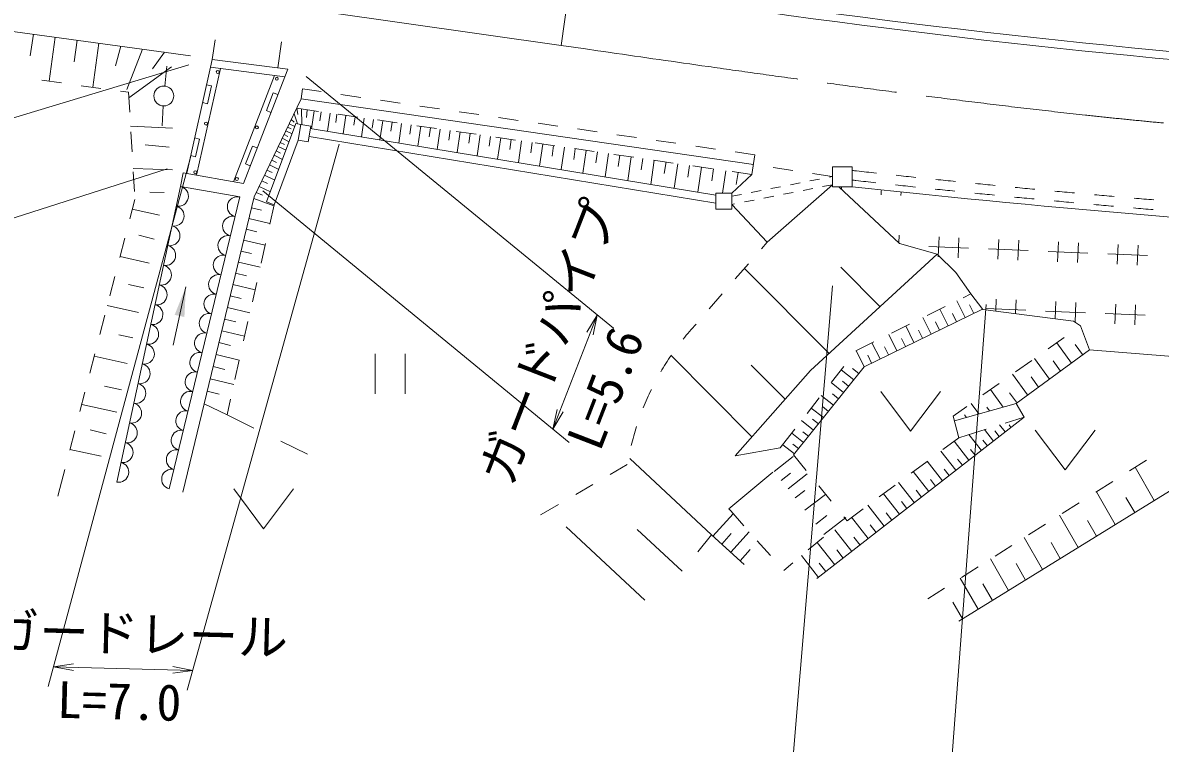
# Model space of a CAD drawing. Units: millimetres, scale not verified. Extents: x 40000 to 680000, y 20000 to 380000.
# Drawn here: x 258868 to 315988, y 241608 to 277800 of the extents above; entities that cross this region are included whole.
import ezdxf
from ezdxf.enums import TextEntityAlignment as Align

# ---------------------------------------------------------------- set-up
doc = ezdxf.new("R2010")
doc.units = ezdxf.units.MM
doc.header["$LTSCALE"] = 1000
doc.linetypes.add('CHAIN', pattern=[18.5, 12, -1.5, 3.5, -1.5])
for name, color, linetype, lineweight in [('M-BGD', 7, 'Continuous', 13), ('M-BMK', 2, 'CHAIN', 13), ('M-STR-HTXT', 7, 'Continuous', 13), ('M-STR-STR1', 1, 'Continuous', 13)]:
    doc.layers.add(name, color=color, linetype=linetype, lineweight=lineweight)
doc.styles.add('ＭＳ ゴシック', font='')
doc.styles.get('ＭＳ ゴシック').set_extended_font_data('MS Gothic')

# ---------------------------------------------------------------- blocks, each defined once
blk = doc.blocks.new('畑')
at = {"color": 7, "linetype": 'Continuous', "lineweight": 13}
for p, q in [((-1.5, 2), (0, 0)), ((0, 0), (1.5, 2))]:
    blk.add_line(p, q, dxfattribs=at)
blk = doc.blocks.new('田')
at = {"color": 7, "linetype": 'Continuous', "lineweight": 13}
for p, q in [((-0.75, 2), (-0.75, 0)), ((0.75, 0), (0.75, 2))]:
    blk.add_line(p, q, dxfattribs=at)
blk = doc.blocks.new('open_arrow')
at = {"color": 0, "linetype": 'Continuous', "lineweight": -2}
blk.add_lwpolyline([(7.5, 1.25), (0, 0), (7.5, -1.25)], dxfattribs=at)
blk = doc.blocks.new('filled_arrow')
at = {"color": 0, "linetype": 'Continuous', "lineweight": -2}
blk.add_solid([(7.5, 1.25), (0, 0), (7.5, -1.25)], dxfattribs=at)

msp = doc.modelspace()

# ---------------------------------------------------------------- linework, layer by layer
at = {"layer": 'M-BGD'}
for p, q in [((267295, 276135), (181284, 287999)), ((259400, 277224), (259249, 276131)), ((260497, 277073), (260192, 274861)), ((261595, 276921), (261444, 275829)), ((262692, 276770), (262387, 274558)), ((263789, 276618), (263534, 275629)), ((264886, 276467), (264095, 274446)), ((268377, 275960), (268536, 276937)), ((271859, 276838), (271670, 275534)), ((265983, 276316), (265378, 275488)), ((266341, 275592), (264197, 274034)), ((266004, 274619), (266111, 275613)), ((268297, 275567), (267101, 270236)), ((268795, 275503), (267594, 270148)), ((260812, 274776), (259821, 274912)), ((271517, 275150), (269448, 269815)), ((272027, 275084), (269949, 269725)), ((262793, 274502), (261803, 274639)), ((264181, 274311), (263784, 274366)), ((264181, 274311), (264239, 273313)), ((268098, 274679), (268341, 274624)), ((268341, 274624), (268142, 273735)), ((271101, 273388), (271448, 274282)), ((271681, 274191), (271448, 274282)), ((272924, 274474), (272852, 273979)), ((273858, 274338), (272924, 274474)), ((275837, 274050), (274847, 274194)), ((265926, 273623), (265876, 272624)), ((267898, 273790), (268142, 273735)), ((270484, 269058), (272852, 273979)), ((295556, 270672), (272852, 273979)), ((277816, 273761), (276826, 273906)), ((279795, 273473), (278805, 273617)), ((271334, 273298), (271101, 273388)), ((272490, 273226), (272658, 272721)), ((272724, 273493), (272625, 273507)), ((272625, 273507), (272684, 273196)), ((273714, 273348), (272724, 273493)), ((272863, 273472), (272884, 272684)), ((273145, 273431), (273113, 273041)), ((273501, 273379), (273369, 272478)), ((273860, 273327), (273794, 272881)), ((274307, 273262), (274173, 272346)), ((274646, 273213), (274584, 272789)), ((275693, 273060), (274703, 273204)), ((275097, 273147), (274961, 272217)), ((275555, 273080), (275491, 272648)), ((281774, 273185), (280785, 273329)), ((283753, 272897), (282764, 273041)), ((266381, 272505), (264281, 272603)), ((271115, 268796), (272588, 272732)), ((272164, 272550), (272342, 272466)), ((272249, 272725), (272535, 272589)), ((272354, 272945), (272491, 272810)), ((272588, 272732), (272834, 272692)), ((272834, 272692), (272705, 271902)), ((273328, 272611), (272834, 272692)), ((273198, 271821), (273328, 272611)), ((273308, 272488), (293669, 269145)), ((276013, 273013), (275874, 272067)), ((276478, 272946), (276414, 272505)), ((277672, 272772), (276682, 272916)), ((276944, 272878), (276803, 271914)), ((277418, 272809), (277352, 272359)), ((277892, 272740), (277748, 271759)), ((278373, 272670), (278305, 272211)), ((279651, 272484), (278661, 272628)), ((278855, 272600), (278708, 271601)), ((279344, 272528), (279275, 272061)), ((285732, 272608), (284743, 272753)), ((287711, 272320), (286722, 272464)), ((264297, 272314), (264356, 271316)), ((267500, 272013), (267744, 271958)), ((267744, 271958), (267545, 271070)), ((271489, 268655), (272705, 271902)), ((271897, 271994), (272249, 271826)), ((271989, 272185), (272181, 272093)), ((272080, 272374), (272397, 272222)), ((272705, 271902), (273198, 271821)), ((273243, 272093), (293669, 268740)), ((279834, 272457), (279685, 271441)), ((280331, 272385), (280261, 271908)), ((281630, 272195), (280640, 272339)), ((280830, 272312), (280678, 271278)), ((281336, 272238), (281264, 271752)), ((281842, 272164), (281688, 271112)), ((282357, 272090), (282284, 271594)), ((283609, 271907), (282620, 272051)), ((282872, 272014), (282715, 270944)), ((283395, 271938), (283321, 271433)), ((289691, 272032), (288701, 272176)), ((291670, 271744), (290680, 271888)), ((266220, 271542), (265017, 271662)), ((270062, 270708), (270409, 271602)), ((270642, 271511), (270409, 271602)), ((271593, 271363), (271819, 271255)), ((271699, 271584), (272089, 271398)), ((271798, 271790), (272007, 271690)), ((283919, 271862), (283759, 270772)), ((284451, 271785), (284375, 271269)), ((285588, 271619), (284599, 271763)), ((284983, 271707), (284821, 270598)), ((285524, 271628), (285447, 271103)), ((286066, 271549), (285900, 270421)), ((286616, 271469), (286537, 270934)), ((287567, 271331), (286578, 271475)), ((287166, 271389), (286998, 270240)), ((293649, 271455), (292659, 271599)), ((267301, 271125), (267545, 271070)), ((271371, 270901), (271616, 270784)), ((271486, 271140), (271916, 270935)), ((287726, 271308), (287646, 270762)), ((288287, 271232), (288114, 270057)), ((289546, 271042), (288557, 271186)), ((288854, 271143), (288773, 270587)), ((289424, 271060), (289249, 269871)), ((290002, 270976), (289919, 270409)), ((290581, 270892), (290404, 269681)), ((291526, 270754), (290536, 270898)), ((291169, 270806), (291084, 270228)), ((295628, 271167), (294638, 271311)), ((295628, 271167), (295484, 270178)), ((266388, 270414), (264405, 270476)), ((264414, 270318), (264472, 269319)), ((266794, 269580), (266917, 270269)), ((266917, 270269), (269949, 269725)), ((270295, 270618), (270062, 270708)), ((271131, 270402), (271396, 270276)), ((271255, 270661), (271728, 270435)), ((291758, 270720), (291577, 269488)), ((292355, 270633), (292269, 270044)), ((293505, 270466), (292515, 270610)), ((292954, 270546), (292770, 269293)), ((293562, 270457), (293474, 269857)), ((294171, 270369), (294006, 269242)), ((295484, 270178), (294469, 269242)), ((295484, 270178), (294494, 270322)), ((294789, 270279), (294699, 269667)), ((297534, 270374), (296545, 270523)), ((299511, 270076), (298522, 270225)), ((300523, 270565), (299523, 270565)), ((299523, 270565), (299523, 269565)), ((300523, 269565), (300523, 270565)), ((270871, 269863), (271159, 269726)), ((271005, 270142), (271526, 269894)), ((299523, 269665), (296257, 266778)), ((297413, 269660), (297904, 269757)), ((298394, 269853), (298885, 269949)), ((299032, 269569), (299523, 269665)), ((299376, 270045), (299523, 270074)), ((299523, 270074), (299511, 270076)), ((266794, 269580), (263586, 254727)), ((265973, 269265), (265258, 269297)), ((269761, 269047), (266227, 254383)), ((266794, 269580), (269761, 269047)), ((270484, 269058), (266908, 254219)), ((270591, 269280), (270902, 269132)), ((270736, 269582), (271307, 269309)), ((294469, 269242), (293669, 269242)), ((293669, 269242), (293669, 268442)), ((294469, 268442), (294469, 269242)), ((294469, 269083), (294960, 269179)), ((295451, 269275), (295941, 269372)), ((296088, 268992), (296579, 269088)), ((296432, 269468), (296922, 269564)), ((297070, 269184), (297560, 269280)), ((298051, 269376), (298542, 269473)), ((299523, 269565), (300523, 269565)), ((299842, 269565), (302902, 266715)), ((299982, 269554), (299977, 269439)), ((301977, 269377), (301968, 269163)), ((302974, 269284), (302967, 269121)), ((264496, 268918), (264245, 267950)), ((270350, 268503), (270864, 268379)), ((270466, 268965), (271478, 268603)), ((271489, 268655), (271115, 268796)), ((271271, 267680), (271489, 268655)), ((294469, 268675), (294616, 268703)), ((294469, 268675), (296257, 266778)), ((295107, 268800), (295598, 268896)), ((265728, 268134), (264369, 268431)), ((270222, 267970), (271279, 267715)), ((293669, 268442), (294469, 268442)), ((270091, 267428), (270615, 267302)), ((263993, 266982), (263742, 266014)), ((265469, 266934), (264697, 267131)), ((269960, 266885), (271035, 266626)), ((295963, 266440), (296257, 266778)), ((302884, 267123), (302868, 266747)), ((304882, 267040), (304840, 266040)), ((305881, 266998), (305839, 265999)), ((307879, 266915), (307838, 265916)), ((308878, 266873), (308837, 265874)), ((310877, 266790), (310835, 265791)), ((311876, 266748), (311834, 265749)), ((269827, 266333), (270361, 266204)), ((270834, 265728), (271052, 266704)), ((302902, 266715), (304779, 266170)), ((304361, 266561), (306360, 266478)), ((307359, 266436), (309357, 266353)), ((310356, 266311), (312354, 266228)), ((313354, 266186), (315352, 266103)), ((313874, 266665), (313832, 265666)), ((314873, 266623), (314831, 265624)), ((265209, 265731), (263752, 266050)), ((269694, 265779), (270787, 265515)), ((294650, 264931), (295306, 265685)), ((304779, 266170), (298430, 260333)), ((304779, 266170), (305718, 265251)), ((263491, 265046), (263240, 264078)), ((269558, 265216), (270102, 265085)), ((299357, 261185), (295104, 265453)), ((301917, 263538), (299947, 265516)), ((305718, 265251), (306469, 264181)), ((264942, 264492), (264175, 264645)), ((267063, 264538), (266417, 261608)), ((269422, 264652), (270533, 264383)), ((270397, 263776), (270616, 264752)), ((269284, 264077), (269838, 263943)), ((293337, 263422), (293994, 264176)), ((306469, 264181), (306083, 263990)), ((306469, 264181), (307074, 263397)), ((307754, 263917), (307730, 263325)), ((264674, 263249), (263114, 263590)), ((269145, 263502), (270275, 263229)), ((307061, 263414), (301114, 260520)), ((305187, 263546), (304291, 263102)), ((305334, 262573), (304921, 263414)), ((306194, 262992), (305778, 263839)), ((306626, 263202), (306417, 263626)), ((307074, 263397), (311626, 262806)), ((307234, 263439), (309232, 263355)), ((308753, 263876), (308725, 263192)), ((310752, 263792), (310716, 262927)), ((311751, 263751), (311709, 262752)), ((313749, 263668), (313707, 262668)), ((314748, 263626), (314707, 262627)), ((262989, 263110), (262738, 262142)), ((269004, 262916), (269569, 262780)), ((269960, 261824), (270179, 262800)), ((304476, 262156), (304065, 262991)), ((304905, 262365), (304701, 262779)), ((305764, 262783), (305558, 263202)), ((310231, 263314), (312230, 263230)), ((311983, 262571), (311626, 262806)), ((313229, 263189), (315227, 263106)), ((268862, 262330), (270011, 262052)), ((303395, 262659), (302498, 262215)), ((303620, 261739), (303212, 262568)), ((304048, 261948), (303846, 262357)), ((311983, 262571), (312438, 261365)), ((264397, 261969), (263694, 262119)), ((268718, 261733), (269294, 261594)), ((301602, 261771), (300706, 261327)), ((301915, 260910), (301513, 261727)), ((302766, 261324), (302362, 262147)), ((303193, 261532), (302994, 261937)), ((311167, 261993), (310351, 261415)), ((311532, 260706), (310792, 261728)), ((312075, 261133), (311715, 261630)), ((262487, 261174), (262236, 260206)), ((264120, 260685), (262454, 261050)), ((268574, 261135), (269743, 260852)), ((295485, 257008), (291424, 261083)), ((301112, 260519), (300713, 261331)), ((301491, 260703), (301296, 261099)), ((302341, 261117), (302144, 261517)), ((308745, 258681), (312438, 261365)), ((312438, 261365), (332862, 259751)), ((268428, 260526), (269015, 260384)), ((269524, 259873), (269742, 260849)), ((297147, 258884), (295439, 260598)), ((301114, 260520), (297576, 256090)), ((299478, 259749), (300092, 260538)), ((309534, 260838), (308718, 260260)), ((310425, 259902), (309675, 260937)), ((310978, 260304), (310605, 260819)), ((268281, 259916), (269469, 259629)), ((298430, 260333), (294638, 256053)), ((300593, 259867), (299960, 260369)), ((300849, 260188), (300538, 260435)), ((309328, 259104), (308567, 260153)), ((309876, 259503), (309505, 260015)), ((263835, 259364), (262972, 259552)), ((300083, 259229), (299459, 259724)), ((300337, 259548), (300031, 259791)), ((307902, 259682), (307086, 259104)), ((308105, 258498), (307470, 259376)), ((261984, 259238), (261733, 258270)), ((268131, 259295), (268729, 259151)), ((269126, 258098), (269305, 258897)), ((298250, 258170), (298864, 258959)), ((299576, 258595), (298960, 259083)), ((299829, 258911), (299526, 259152)), ((308764, 258735), (308415, 259217)), ((263593, 258243), (261827, 258630)), ((267977, 258657), (269126, 258098)), ((299073, 257965), (298465, 258447)), ((299324, 258279), (299026, 258517)), ((306270, 258527), (305583, 258040)), ((305648, 257798), (308745, 258681)), ((306876, 258148), (306489, 258682)), ((307418, 258303), (307285, 258486)), ((308745, 258681), (309158, 257995)), ((269126, 258098), (270475, 257442)), ((298573, 257339), (297973, 257815)), ((298823, 257652), (298528, 257885)), ((309158, 257995), (298749, 249877)), ((305873, 256954), (305583, 258040)), ((306259, 257972), (306162, 258105)), ((308205, 257693), (309158, 257995)), ((261482, 257302), (261231, 256334)), ((263053, 257146), (262251, 257347)), ((297022, 256592), (297636, 257381)), ((298077, 256717), (297485, 257187)), ((298325, 257028), (298034, 257258)), ((305873, 256954), (306298, 257089)), ((306298, 257089), (307251, 257391)), ((307005, 256316), (306382, 257115)), ((307611, 256789), (307163, 257363)), ((307904, 257017), (307688, 257294)), ((308195, 257246), (307918, 257602)), ((308478, 257467), (308403, 257602)), ((271824, 256785), (273173, 256129)), ((296909, 256447), (297022, 256592)), ((297614, 256138), (297030, 256602)), ((297830, 256408), (297543, 256636)), ((305078, 256363), (305873, 256954)), ((306378, 255827), (305636, 256778)), ((307307, 256552), (307085, 256836)), ((307308, 256554), (307308, 256553)), ((262811, 256026), (261240, 256369)), ((293456, 252073), (289348, 255906)), ((294638, 256053), (296909, 256447)), ((296593, 255260), (297550, 256004)), ((297576, 256090), (298206, 255314)), ((305728, 255322), (304975, 256287)), ((306691, 256073), (306460, 256370)), ((260980, 255366), (260729, 254398)), ((289227, 255609), (288362, 255107)), ((303472, 255171), (304275, 255767)), ((305057, 254797), (304291, 255779)), ((305393, 255060), (305143, 255380)), ((306053, 255575), (305813, 255883)), ((315292, 255827), (314447, 255291)), ((315686, 253797), (314728, 255469)), ((294319, 253387), (296534, 255227)), ((296947, 254804), (297426, 255176)), ((297307, 254393), (298264, 255137)), ((304361, 254254), (303582, 255253)), ((304710, 254526), (304450, 254858)), ((305868, 247737), (318032, 255245)), ((313602, 254756), (312758, 254221)), ((260729, 254398), (260629, 254013)), ((287498, 254605), (286633, 254103)), ((297661, 253937), (298140, 254309)), ((298837, 254538), (299468, 253762)), ((301866, 253979), (302669, 254575)), ((303641, 253693), (302849, 254709)), ((304002, 253974), (303733, 254319)), ((313729, 252589), (312785, 254238)), ((298148, 253311), (299178, 254111)), ((302896, 253112), (302090, 254145)), ((303269, 253403), (302990, 253760)), ((311913, 253685), (311068, 253150)), ((314705, 253192), (314266, 253958)), ((284903, 253098), (284863, 253075)), ((285768, 253601), (284903, 253098)), ((293518, 252018), (294539, 253140)), ((294319, 253387), (294418, 253276)), ((294418, 253276), (295083, 252530)), ((298689, 252615), (299241, 253044)), ((300260, 252786), (301063, 253383)), ((302125, 252510), (301305, 253562)), ((302511, 252811), (302222, 253182)), ((311861, 251436), (310930, 253062)), ((290107, 248794), (286154, 252482)), ((299097, 252090), (300200, 252947)), ((300098, 252986), (300260, 252786)), ((301327, 251887), (300491, 252958)), ((301726, 252199), (301426, 252584)), ((310224, 252615), (309379, 252079)), ((312793, 252011), (312342, 252798)), ((291979, 250249), (289728, 252350)), ((293456, 252073), (292774, 251231)), ((295100, 250590), (293456, 252073)), ((293969, 251611), (294449, 252138)), ((294420, 251203), (295352, 252227)), ((298308, 251316), (299075, 251957)), ((300500, 251243), (299650, 252333)), ((300914, 251566), (300603, 251965)), ((310076, 250335), (309158, 251939)), ((294892, 250778), (295401, 251337)), ((295748, 251783), (296413, 251036)), ((299644, 250576), (298768, 251700)), ((300073, 250910), (299750, 251324)), ((308535, 251544), (307690, 251009)), ((310967, 250884), (310505, 251690)), ((298824, 249935), (297968, 251033)), ((308372, 249283), (307465, 250866)), ((297078, 250290), (297540, 250675)), ((299203, 250231), (298868, 250660)), ((306845, 250473), (306001, 249938)), ((309222, 249807), (308750, 250632)), ((306840, 248337), (305944, 249902)), ((307556, 248779), (307074, 249621)), ((305156, 249403), (304311, 248867)), ((306061, 247856), (305580, 248695))]:
    msp.add_line(p, q, dxfattribs=at)
for centre, radius in [((268659, 275327), 75), ((271627, 274986), 75), ((265950, 274122), 500), ((268073, 272735), 75), ((270624, 272540), 75), ((267536, 270294), 75), ((269622, 269953), 75)]:
    msp.add_circle(centre, radius, dxfattribs=at)
for centre, radius, start, end in [((356850, 709062), 434582, 260.67235, 265.87629), ((356850, 709062), 434982, 260.67306, 265.87657), ((359825, 800571), 533497, 263.61798, 263.6413), ((359825, 800571), 533497, 263.6413, 263.74869), ((359556, 793553), 526974, 263.56803, 263.58822), ((359556, 793553), 526974, 263.58822, 263.69695), ((359556, 793553), 526974, 263.80567, 263.9144), ((359825, 800571), 533497, 263.85609, 263.96349), ((359825, 800571), 533497, 264.07088, 264.17828), ((359825, 800571), 533497, 264.28568, 264.39307), ((266680, 269086), 507, 258.558, 77.0739), ((269646, 268558), 503, 76.7692, 256.1325), ((361675, 825672), 559459, 263.72469, 266.90048), ((359556, 793553), 526974, 264.02313, 264.13185), ((359556, 793553), 526974, 264.24058, 264.3493), ((359556, 793553), 526974, 264.45803, 264.56676), ((359825, 800571), 533497, 264.50047, 264.60787), ((359825, 800571), 533497, 264.71526, 264.82266), ((359825, 800571), 533497, 264.93006, 265.03745), ((266466, 268096), 507, 258.558, 77.0739), ((359556, 793553), 526974, 264.67548, 264.78421), ((359556, 793553), 526974, 264.89293, 265.00166), ((359556, 793553), 526974, 265.11039, 265.21911), ((359825, 800571), 533497, 265.14485, 265.25225), ((269410, 267580), 503, 76.7692, 256.1325), ((266253, 267106), 507, 258.558, 77.0739), ((269175, 266603), 503, 76.7692, 256.1325), ((266039, 266116), 507, 258.558, 77.0739), ((265825, 265126), 507, 258.558, 77.0739), ((268939, 265625), 503, 76.7692, 256.1325), ((268704, 264647), 503, 76.7692, 256.1325), ((265611, 264135), 507, 258.558, 77.0739), ((268468, 263670), 503, 76.7692, 256.1325), ((265397, 263145), 507, 258.558, 77.0739), ((268233, 262692), 503, 76.7692, 256.1325), ((265184, 262155), 507, 258.558, 77.0739), ((267997, 261715), 503, 76.7692, 256.1325), ((302811, 253336), 13773, 137.3496, 141.5097), ((264970, 261165), 507, 258.558, 77.0739), ((267761, 260737), 503, 76.7692, 256.1325), ((302811, 253336), 13773, 145.6698, 149.8299), ((264756, 260174), 507, 258.558, 77.0739), ((267526, 259760), 503, 76.7692, 256.1325), ((264542, 259184), 507, 258.558, 77.0739), ((302811, 253336), 13773, 153.99, 158.1501), ((267290, 258782), 503, 76.7692, 256.1325), ((264328, 258194), 507, 258.558, 77.0739), ((267055, 257804), 503, 76.7692, 256.1325), ((264115, 257204), 507, 258.558, 77.0739), ((266819, 256827), 503, 76.7692, 256.1325), ((302811, 253336), 13773, 162.3102, 166.4703), ((263901, 256214), 507, 258.558, 77.0739), ((266583, 255849), 503, 76.7692, 256.1325), ((263687, 255223), 507, 258.558, 77.0739), ((266348, 254872), 503, 76.7692, 256.1325)]:
    msp.add_arc(centre, radius, start, end, dxfattribs=at)
at = {"layer": 'M-BMK'}
msp.add_line((285903, 276663), (269593, 278978), dxfattribs=at)
msp.add_spline([(285903, 276663), (295742, 275253), (305595, 273943), (315471, 272829), (325376, 272012)], degree=3, dxfattribs=at)
at = {"layer": 'M-STR-HTXT'}
for p, q in [((285903, 276663), (290120, 306365)), ((267215, 275685), (234727, 265872)), ((273106, 275107), (288530, 262451)), ((274758, 271704), (267126, 244273)), ((267313, 271098), (260153, 244457)), ((266126, 270455), (243602, 263306)), ((270918, 269358), (286306, 256716)), ((299525, 264586), (296569, 229107)), ((307248, 263644), (305175, 236252)), ((287716, 263119), (285493, 257384)), ((260420, 245450), (267402, 245266))]:
    msp.add_line(p, q, dxfattribs=at)
at = {"layer": 'M-STR-STR1'}
for p, q in [((268385, 275959), (268297, 275567)), ((272173, 275469), (268377, 275960)), ((272027, 275084), (268297, 275567)), ((272173, 275469), (272027, 275084))]:
    msp.add_line(p, q, dxfattribs=at)

# ---------------------------------------------------------------- block references
at = {"layer": 'M-BGD', "xscale": 200, "yscale": 200, "rotation": 257.6}
msp.add_blockref('filled_arrow', (267063, 264538), dxfattribs=at)
at = {"layer": 'M-BGD', "xscale": 1000, "yscale": 1000}
for name, p in [('田', (277316, 259168)), ('畑', (303450, 257284)), ('畑', (311214, 255343)), ('畑', (270963, 252381))]:
    msp.add_blockref(name, p, dxfattribs=at)
at = {"layer": 'M-STR-HTXT', "xscale": 133, "yscale": 133}
for p, rotation in [((287716, 263119), 248.8), ((285493, 257384), 68.8), ((260420, 245450), 358.5), ((267402, 245266), 178.5)]:
    msp.add_blockref('open_arrow', p, dxfattribs=dict(at, rotation=rotation))

# ---------------------------------------------------------------- texts
at = {"layer": 'M-STR-HTXT', "style": 'ＭＳ ゴシック'}
for s, rotation, p in [('ガードパイプ', 68.805, (286630, 261244)), ('L=5.6', 68.805, (289492, 258902)), ('ガードレール', 358.493, (264652, 245646)), ('L=7.0', 358.493, (263677, 242260))]:
    msp.add_text(s, height=1833, rotation=rotation, dxfattribs=at).set_placement(p, align=Align.BOTTOM_CENTER)

doc.saveas('drawing.dxf')
